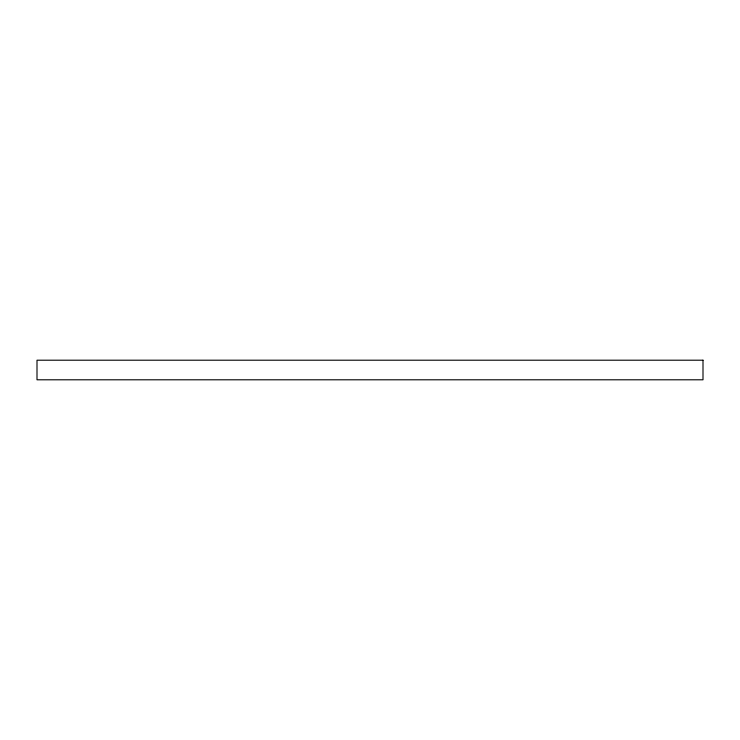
<?xml version="1.0" encoding="UTF-8"?>
<svg xmlns="http://www.w3.org/2000/svg" width="740" height="740" viewBox="0 0 740 740"><rect width="100%" height="100%" fill="white"/><g stroke="black" fill="none" stroke-linecap="round" stroke-linejoin="round"><path stroke-width="1.11" d="M703 360.204L37 360.204L37 379.796L703 379.796L703 360.204"/></g></svg>
